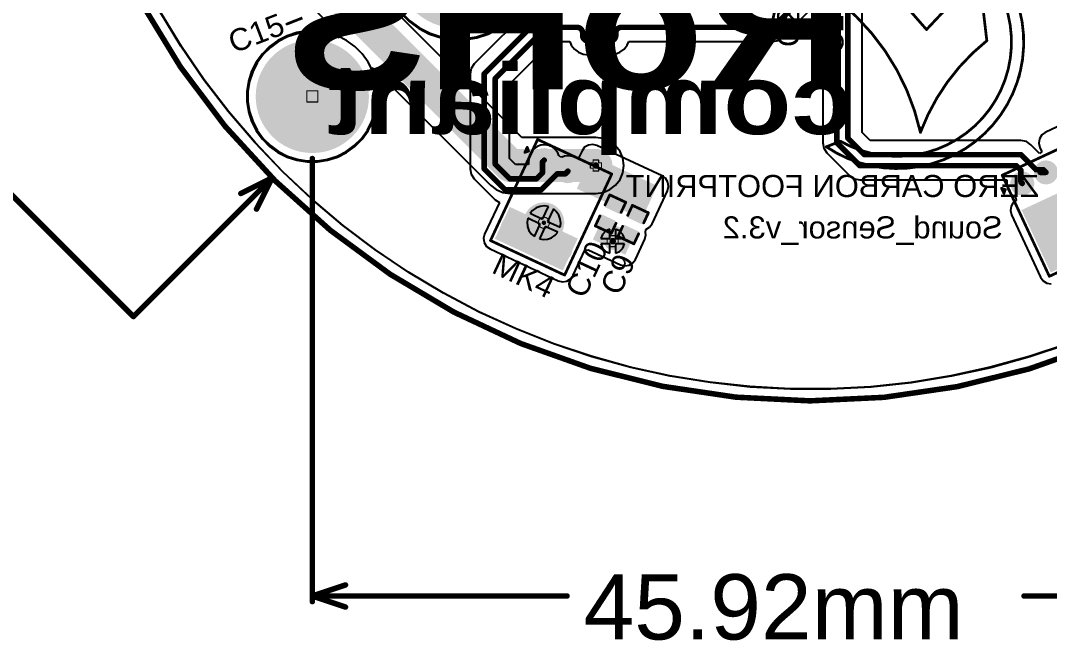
# Model space of a CAD drawing. Header units: inches. Extents: x -60 to 307, y -25 to 134.
# Drawn here: x -13.41 to 33.87, y -25 to 3.49 of the extents above; entities that cross this region are included whole.
import ezdxf

# ---------------------------------------------------------------- set-up
doc = ezdxf.new("R2010")
doc.units = ezdxf.units.IN
for name, color, linetype in [('BOARD OUTLINE', 216, 'Continuous'), ('Bottom Layer', 5, 'Continuous'), ('Bottom Overlay', 54, 'Continuous'), ('Bottom Solder', 6, 'Continuous'), ('DIMENSION', 6, 'Continuous'), ('Drill Drawing', 1, 'Continuous'), ('Multi-Layer', 9, 'Continuous'), ('Pad Holes', 156, 'Continuous'), ('Top Layer', 1, 'Continuous'), ('Top Overlay', 2, 'Continuous'), ('Top Paste', 8, 'Continuous'), ('Top Solder', 216, 'Continuous'), ('Via Holes', 16, 'Continuous')]:
    doc.layers.add(name, color=color, linetype=linetype)
doc.styles.add('Arial', font='', dxfattribs={"height": 0.2})
doc.styles.add('Arial Black_Bold', font='', dxfattribs={"height": 0.2})
doc.styles.get('Arial').set_extended_font_data('Arial')
doc.styles.get('Arial Black_Bold').set_extended_font_data('Arial Black', bold=True)

# ---------------------------------------------------------------- blocks, each defined once
blk = doc.blocks.new('SPM0687LR5H_1_24')
at = {"layer": 'Bottom Solder'}
h = blk.add_hatch(color=6, dxfattribs=at)
edge = h.paths.add_edge_path()
edge.add_arc((0, -0.913), 0.102, 0, 360)
at = {"layer": 'Pad Holes'}
h = blk.add_hatch(color=7, dxfattribs=at)
edge = h.paths.add_edge_path()
edge.add_arc((0, -0.913), 0.512, 0, 360)
at = {"layer": 'Top Layer'}
h = blk.add_hatch(color=1, dxfattribs=at)
edge = h.paths.add_edge_path()
edge.add_arc((-1.204, 1.703), 0.45, 0, 360)
h = blk.add_hatch(color=1, dxfattribs=at)
edge = h.paths.add_edge_path()
edge.add_arc((0, 1.703), 0.45, 0, 360)
h = blk.add_hatch(color=1, dxfattribs=at)
edge = h.paths.add_edge_path()
edge.add_arc((1.204, 1.703), 0.45, 0, 360)
h = blk.add_hatch(color=1, dxfattribs=at)
edge = h.paths.add_edge_path()
edge.add_arc((0, -0.913), 0.838, 0, 360)
h = blk.add_hatch(color=1, dxfattribs=at)
edge = h.paths.add_edge_path()
edge.add_arc((-1.204, -1.703), 0.45, 0, 360)
h = blk.add_hatch(color=1, dxfattribs=at)
edge = h.paths.add_edge_path()
edge.add_arc((1.204, -1.703), 0.45, 0, 360)
at = {"layer": 'Top Paste'}
h = blk.add_hatch(color=8, dxfattribs=at)
edge = h.paths.add_edge_path()
edge.add_arc((-1.204, 1.703), 0.45, 0, 360)
h = blk.add_hatch(color=8, dxfattribs=at)
edge = h.paths.add_edge_path()
edge.add_arc((0, 1.703), 0.45, 0, 360)
h = blk.add_hatch(color=8, dxfattribs=at)
edge = h.paths.add_edge_path()
edge.add_arc((1.204, 1.703), 0.45, 0, 360)
h = blk.add_hatch(color=8, dxfattribs=at)
edge = h.paths.add_edge_path()
edge.add_arc((-1.204, -1.703), 0.45, 0, 360)
h = blk.add_hatch(color=8, dxfattribs=at)
edge = h.paths.add_edge_path()
edge.add_arc((1.204, -1.703), 0.45, 0, 360)
at = {"layer": 'Top Solder'}
h = blk.add_hatch(color=216, dxfattribs=at)
edge = h.paths.add_edge_path()
edge.add_arc((-1.204, 1.703), 0.552, 0, 360)
h = blk.add_hatch(color=216, dxfattribs=at)
edge = h.paths.add_edge_path()
edge.add_arc((0, 1.703), 0.552, 0, 360)
h = blk.add_hatch(color=216, dxfattribs=at)
edge = h.paths.add_edge_path()
edge.add_arc((1.204, 1.703), 0.552, 0, 360)
h = blk.add_hatch(color=216, dxfattribs=at)
edge = h.paths.add_edge_path()
edge.add_arc((0, -0.913), 0.94, 0, 360)
h = blk.add_hatch(color=216, dxfattribs=at)
edge = h.paths.add_edge_path()
edge.add_arc((-1.204, -1.703), 0.552, 0, 360)
h = blk.add_hatch(color=216, dxfattribs=at)
edge = h.paths.add_edge_path()
edge.add_arc((1.204, -1.703), 0.552, 0, 360)
at = {"layer": 'Top Overlay', "const_width": 0.127}
for points in [[(-1.88, 2.436), (1.88, 2.436)], [(-1.88, 2.436), (-1.88, -2.69)], [(1.88, 2.436), (1.88, -2.69)], [(-2.159, 1.905), (-2.032, 1.778)], [(-2.159, 1.905), (-2.159, 1.651)], [(-2.159, 1.651), (-2.032, 1.778)], [(-1.88, -2.69), (1.88, -2.69)]]:
    blk.add_lwpolyline(points, dxfattribs=at)
at = {"layer": 'Top Overlay', "const_width": 0.0635}
for points in [[(-1.912, 2.436, 1), (-1.848, 2.436, 1)], [(-1.912, 2.436, 1), (-1.848, 2.436, 1)], [(1.848, 2.436, 1), (1.912, 2.436, 1)], [(1.848, 2.436, 1), (1.912, 2.436, 1)], [(-2.191, 1.905, 1), (-2.127, 1.905, 1)], [(-2.191, 1.905, 1), (-2.127, 1.905, 1)], [(-2.191, 1.651, 1), (-2.127, 1.651, 1)], [(-2.191, 1.651, 1), (-2.127, 1.651, 1)], [(-2.064, 1.778, 1), (-2, 1.778, 1)], [(-2.064, 1.778, 1), (-2, 1.778, 1)], [(-1.912, -2.69, 1), (-1.848, -2.69, 1)], [(-1.912, -2.69, 1), (-1.848, -2.69, 1)], [(1.848, -2.69, 1), (1.912, -2.69, 1)], [(1.848, -2.69, 1), (1.912, -2.69, 1)]]:
    blk.add_lwpolyline(points, format="xyb", close=True, dxfattribs=at)
blk = doc.blocks.new('SPM0687LR5H_1_25')
at = {"layer": 'Bottom Solder'}
h = blk.add_hatch(color=6, dxfattribs=at)
edge = h.paths.add_edge_path()
edge.add_arc((0, -0.913), 0.102, 0, 360)
at = {"layer": 'Pad Holes'}
h = blk.add_hatch(color=7, dxfattribs=at)
edge = h.paths.add_edge_path()
edge.add_arc((0, -0.913), 0.512, 0, 360)
at = {"layer": 'Top Layer'}
h = blk.add_hatch(color=1, dxfattribs=at)
edge = h.paths.add_edge_path()
edge.add_arc((-1.204, 1.703), 0.45, 0, 360)
h = blk.add_hatch(color=1, dxfattribs=at)
edge = h.paths.add_edge_path()
edge.add_arc((0, 1.703), 0.45, 0, 360)
h = blk.add_hatch(color=1, dxfattribs=at)
edge = h.paths.add_edge_path()
edge.add_arc((1.204, 1.703), 0.45, 0, 360)
h = blk.add_hatch(color=1, dxfattribs=at)
edge = h.paths.add_edge_path()
edge.add_arc((0, -0.913), 0.838, 0, 360)
h = blk.add_hatch(color=1, dxfattribs=at)
edge = h.paths.add_edge_path()
edge.add_arc((-1.204, -1.703), 0.45, 0, 360)
h = blk.add_hatch(color=1, dxfattribs=at)
edge = h.paths.add_edge_path()
edge.add_arc((1.204, -1.703), 0.45, 0, 360)
at = {"layer": 'Top Paste'}
h = blk.add_hatch(color=8, dxfattribs=at)
edge = h.paths.add_edge_path()
edge.add_arc((-1.204, 1.703), 0.45, 0, 360)
h = blk.add_hatch(color=8, dxfattribs=at)
edge = h.paths.add_edge_path()
edge.add_arc((0, 1.703), 0.45, 0, 360)
h = blk.add_hatch(color=8, dxfattribs=at)
edge = h.paths.add_edge_path()
edge.add_arc((1.204, 1.703), 0.45, 0, 360)
h = blk.add_hatch(color=8, dxfattribs=at)
edge = h.paths.add_edge_path()
edge.add_arc((-1.204, -1.703), 0.45, 0, 360)
h = blk.add_hatch(color=8, dxfattribs=at)
edge = h.paths.add_edge_path()
edge.add_arc((1.204, -1.703), 0.45, 0, 360)
at = {"layer": 'Top Solder'}
h = blk.add_hatch(color=216, dxfattribs=at)
edge = h.paths.add_edge_path()
edge.add_arc((-1.204, 1.703), 0.552, 0, 360)
h = blk.add_hatch(color=216, dxfattribs=at)
edge = h.paths.add_edge_path()
edge.add_arc((0, 1.703), 0.552, 0, 360)
h = blk.add_hatch(color=216, dxfattribs=at)
edge = h.paths.add_edge_path()
edge.add_arc((1.204, 1.703), 0.552, 0, 360)
h = blk.add_hatch(color=216, dxfattribs=at)
edge = h.paths.add_edge_path()
edge.add_arc((0, -0.913), 0.94, 0, 360)
h = blk.add_hatch(color=216, dxfattribs=at)
edge = h.paths.add_edge_path()
edge.add_arc((-1.204, -1.703), 0.552, 0, 360)
h = blk.add_hatch(color=216, dxfattribs=at)
edge = h.paths.add_edge_path()
edge.add_arc((1.204, -1.703), 0.552, 0, 360)
at = {"layer": 'Top Overlay', "const_width": 0.127}
for points in [[(-1.88, -2.69), (-1.88, 2.436)], [(-1.88, 2.436), (1.88, 2.436)], [(1.88, -2.69), (1.88, 2.436)], [(-2.159, 1.905), (-2.032, 1.778)], [(-2.159, 1.651), (-2.159, 1.905)], [(-2.159, 1.651), (-2.032, 1.778)], [(-1.88, -2.69), (1.88, -2.69)]]:
    blk.add_lwpolyline(points, dxfattribs=at)
at = {"layer": 'Top Overlay', "const_width": 0.0635}
for points in [[(-1.912, 2.436, 1), (-1.848, 2.436, 1)], [(-1.912, 2.436, 1), (-1.848, 2.436, 1)], [(1.848, 2.436, 1), (1.912, 2.436, 1)], [(1.848, 2.436, 1), (1.912, 2.436, 1)], [(-2.191, 1.905, 1), (-2.127, 1.905, 1)], [(-2.191, 1.905, 1), (-2.127, 1.905, 1)], [(-2.191, 1.651, 1), (-2.127, 1.651, 1)], [(-2.191, 1.651, 1), (-2.127, 1.651, 1)], [(-2.064, 1.778, 1), (-2, 1.778, 1)], [(-2.064, 1.778, 1), (-2, 1.778, 1)], [(-1.912, -2.69, 1), (-1.848, -2.69, 1)], [(-1.912, -2.69, 1), (-1.848, -2.69, 1)], [(1.848, -2.69, 1), (1.912, -2.69, 1)], [(1.848, -2.69, 1), (1.912, -2.69, 1)]]:
    blk.add_lwpolyline(points, format="xyb", close=True, dxfattribs=at)
blk = doc.blocks.new('C___0402_68')
at = {"layer": 'Top Layer'}
for points in [[(-0.699, -0.318), (-0.699, 0.318), (-0.241, 0.318), (-0.241, -0.318)], [(0.241, -0.318), (0.241, 0.318), (0.699, 0.318), (0.699, -0.318)]]:
    blk.add_hatch(color=1, dxfattribs=at).paths.add_polyline_path(points)
at = {"layer": 'Top Paste'}
for points in [[(-0.699, -0.318), (-0.699, 0.318), (-0.241, 0.318), (-0.241, -0.318)], [(0.241, -0.318), (0.241, 0.318), (0.699, 0.318), (0.699, -0.318)]]:
    blk.add_hatch(color=8, dxfattribs=at).paths.add_polyline_path(points)
at = {"layer": 'Top Solder'}
for points in [[(-0.758, -0.377), (-0.758, 0.377), (-0.181, 0.377), (-0.181, -0.377)], [(0.181, -0.377), (0.181, 0.377), (0.758, 0.377), (0.758, -0.377)]]:
    blk.add_hatch(color=216, dxfattribs=at).paths.add_polyline_path(points)
at = {"layer": 'Top Overlay', "const_width": 0.127}
for points in [[(-0.787, -0.406), (-0.787, 0.406)], [(-0.279, 0.406), (-0.787, 0.406)], [(0.787, 0.406), (0.279, 0.406)], [(0.787, -0.406), (0.787, 0.406)], [(-0.279, -0.406), (-0.787, -0.406)], [(0.787, -0.406), (0.279, -0.406)]]:
    blk.add_lwpolyline(points, dxfattribs=at)
at = {"layer": 'Top Overlay', "const_width": 0.0635}
for points in [[(-0.819, 0.406, 1), (-0.756, 0.406, 1)], [(-0.819, 0.406, 1), (-0.756, 0.406, 1)], [(-0.311, 0.406, 1), (-0.248, 0.406, 1)], [(0.248, 0.406, 1), (0.311, 0.406, 1)], [(0.756, 0.406, 1), (0.819, 0.406, 1)], [(0.756, 0.406, 1), (0.819, 0.406, 1)], [(-0.819, -0.406, 1), (-0.756, -0.406, 1)], [(-0.819, -0.406, 1), (-0.756, -0.406, 1)], [(-0.311, -0.406, 1), (-0.248, -0.406, 1)], [(0.248, -0.406, 1), (0.311, -0.406, 1)], [(0.756, -0.406, 1), (0.819, -0.406, 1)], [(0.756, -0.406, 1), (0.819, -0.406, 1)]]:
    blk.add_lwpolyline(points, format="xyb", close=True, dxfattribs=at)
blk = doc.blocks.new('C___0402_69')
at = {"layer": 'Top Layer'}
for points in [[(-0.699, -0.318), (-0.699, 0.318), (-0.241, 0.318), (-0.241, -0.318)], [(0.241, -0.318), (0.241, 0.318), (0.699, 0.318), (0.699, -0.318)]]:
    blk.add_hatch(color=1, dxfattribs=at).paths.add_polyline_path(points)
at = {"layer": 'Top Paste'}
for points in [[(-0.699, -0.318), (-0.699, 0.318), (-0.241, 0.318), (-0.241, -0.318)], [(0.241, -0.318), (0.241, 0.318), (0.699, 0.318), (0.699, -0.318)]]:
    blk.add_hatch(color=8, dxfattribs=at).paths.add_polyline_path(points)
at = {"layer": 'Top Solder'}
for points in [[(-0.758, -0.377), (-0.758, 0.377), (-0.181, 0.377), (-0.181, -0.377)], [(0.181, -0.377), (0.181, 0.377), (0.758, 0.377), (0.758, -0.377)]]:
    blk.add_hatch(color=216, dxfattribs=at).paths.add_polyline_path(points)
at = {"layer": 'Top Overlay', "const_width": 0.127}
for points in [[(-0.787, -0.406), (-0.787, 0.406)], [(-0.279, 0.406), (-0.787, 0.406)], [(0.787, 0.406), (0.279, 0.406)], [(0.787, -0.406), (0.787, 0.406)], [(-0.279, -0.406), (-0.787, -0.406)], [(0.787, -0.406), (0.279, -0.406)]]:
    blk.add_lwpolyline(points, dxfattribs=at)
at = {"layer": 'Top Overlay', "const_width": 0.0635}
for points in [[(-0.819, 0.406, 1), (-0.756, 0.406, 1)], [(-0.819, 0.406, 1), (-0.756, 0.406, 1)], [(-0.311, 0.406, 1), (-0.248, 0.406, 1)], [(0.248, 0.406, 1), (0.311, 0.406, 1)], [(0.756, 0.406, 1), (0.819, 0.406, 1)], [(0.756, 0.406, 1), (0.819, 0.406, 1)], [(-0.819, -0.406, 1), (-0.756, -0.406, 1)], [(-0.819, -0.406, 1), (-0.756, -0.406, 1)], [(-0.311, -0.406, 1), (-0.248, -0.406, 1)], [(0.248, -0.406, 1), (0.311, -0.406, 1)], [(0.756, -0.406, 1), (0.819, -0.406, 1)], [(0.756, -0.406, 1), (0.819, -0.406, 1)]]:
    blk.add_lwpolyline(points, format="xyb", close=True, dxfattribs=at)

msp = doc.modelspace()

# ---------------------------------------------------------------- hatches: boundary and pattern name
at = {"layer": 'Bottom Layer'}
h = msp.add_hatch(color=5, dxfattribs=at)
edge = h.paths.add_edge_path()
edge.add_arc((0, 0), 2.5, 0, 360)
h = msp.add_hatch(color=5, dxfattribs=at)
edge = h.paths.add_edge_path()
edge.add_arc((13.03, -3.175), 0.3, 0, 360)
h = msp.add_hatch(color=5, dxfattribs=at)
edge = h.paths.add_edge_path()
edge.add_arc((13.806, -6.653), 0.3, 0, 360)
at = {"layer": 'Bottom Solder'}
h = msp.add_hatch(color=6, dxfattribs=at)
edge = h.paths.add_edge_path()
edge.add_arc((0, 0), 2.602, 0, 360)
h = msp.add_hatch(color=6, dxfattribs=at)
edge = h.paths.add_edge_path()
edge.add_arc((13.03, -3.175), 0.402, 0, 360)
h = msp.add_hatch(color=6, dxfattribs=at)
edge = h.paths.add_edge_path()
edge.add_arc((13.806, -6.653), 0.402, 0, 360)
at = {"layer": 'Multi-Layer'}
h = msp.add_hatch(color=9, dxfattribs=at)
edge = h.paths.add_edge_path()
edge.add_arc((0, 0), 2.5, 0, 360)
at = {"layer": 'Pad Holes'}
h = msp.add_hatch(color=7, dxfattribs=at)
edge = h.paths.add_edge_path()
edge.add_arc((6.737, 6.116), 3, 0, 360)
h = msp.add_hatch(color=7, dxfattribs=at)
edge = h.paths.add_edge_path()
edge.add_arc((0, 0), 1.5, 0, 360)
at = {"layer": 'Top Layer'}
h = msp.add_hatch(color=1, dxfattribs=at)
edge = h.paths.add_edge_path()
edge.add_arc((0, 0), 2.5, 0, 360)
for points in [[(12.155, -4.24), (15.142, -5.633), (15.851, -4.113), (12.863, -2.72)], [(33.934, -8.093), (37.092, -6.621), (35.753, -3.75), (32.595, -5.222)], [(8.389, -6.543), (11.514, -8), (12.198, -6.533), (9.073, -5.076)], [(10.003, -6.594), (10.45, -6.802), (11.204, -5.186), (10.757, -4.978)], [(12.891, -6.577), (14.378, -7.271), (14.81, -6.345), (13.323, -5.651)]]:
    msp.add_hatch(color=1, dxfattribs=at).paths.add_polyline_path(points)
h = msp.add_hatch(color=1, dxfattribs=at)
edge = h.paths.add_edge_path()
edge.add_arc((13.03, -3.175), 0.3, 0, 360)
h = msp.add_hatch(color=1, dxfattribs=at)
edge = h.paths.add_edge_path()
edge.add_arc((13.806, -6.653), 0.3, 0, 360)
at = {"layer": 'Top Solder'}
h = msp.add_hatch(color=216, dxfattribs=at)
edge = h.paths.add_edge_path()
edge.add_arc((0, 0), 2.602, 0, 360)
h = msp.add_hatch(color=216, dxfattribs=at)
edge = h.paths.add_edge_path()
edge.add_arc((13.03, -3.175), 0.402, 0, 360)
h = msp.add_hatch(color=216, dxfattribs=at)
edge = h.paths.add_edge_path()
edge.add_arc((13.806, -6.653), 0.402, 0, 360)
at = {"layer": 'Via Holes'}
h = msp.add_hatch(color=7, dxfattribs=at)
edge = h.paths.add_edge_path()
edge.add_arc((13.03, -3.175), 0.15, 0, 360)
h = msp.add_hatch(color=7, dxfattribs=at)
edge = h.paths.add_edge_path()
edge.add_arc((13.806, -6.653), 0.15, 0, 360)

# ---------------------------------------------------------------- linework, layer by layer
at = {"layer": 'BOARD OUTLINE', "const_width": 0.254}
msp.add_lwpolyline([(33.89, 54.238, -6.230382), (11.984, 54.26)], format="xyb", dxfattribs=at)
at = {"layer": 'Bottom Layer'}
for p, q in [((9.624, -1.894), (1.535, 6.195)), ((-0.652, 4.758), (1.315, 2.791)), ((-6.044, 2.31), (-7.009, 3.896)), ((4.1, 3.864), (4.484, 3.479)), ((8.989, 3.479), (9.374, 3.864)), ((4.484, 3.479), (4.925, 3.159)), ((8.549, 3.159), (8.989, 3.479)), ((-0.692, 2.884), (-1.135, 2.741)), ((-0.233, 2.957), (-0.692, 2.884)), ((0.233, 2.957), (-0.233, 2.957)), ((0.692, 2.884), (0.233, 2.957)), ((1.135, 2.741), (0.692, 2.884)), ((4.925, 3.159), (5.41, 2.912)), ((5.41, 2.912), (5.927, 2.744)), ((7.546, 2.744), (8.064, 2.912)), ((8.064, 2.912), (8.549, 3.159)), ((-1.55, 2.529), (-1.926, 2.256)), ((-1.135, 2.741), (-1.55, 2.529)), ((1.24, 2.687), (1.135, 2.741)), ((1.315, 2.791), (1.24, 2.687)), ((5.927, 2.744), (6.465, 2.659)), ((6.465, 2.659), (7.009, 2.659)), ((7.009, 2.659), (7.546, 2.744)), ((-4.996, 0.778), (-6.044, 2.31)), ((-2.256, 1.926), (-2.529, 1.55)), ((-1.926, 2.256), (-2.256, 1.926)), ((-2.529, 1.55), (-2.741, 1.135)), ((-2.741, 1.135), (-2.884, 0.692)), ((2.687, 1.24), (2.791, 1.315)), ((2.741, 1.135), (2.687, 1.24)), ((2.884, 0.692), (2.741, 1.135)), ((2.791, 1.315), (8.187, -4.081)), ((-3.866, -0.695), (-4.996, 0.778)), ((-2.884, 0.692), (-2.957, 0.233)), ((2.957, 0.233), (2.884, 0.692)), ((-2.957, 0.233), (-2.957, -0.233)), ((2.957, -0.233), (2.957, 0.233)), ((-2.957, -0.233), (-2.884, -0.692)), ((2.884, -0.692), (2.957, -0.233)), ((-2.658, -2.105), (-3.866, -0.695)), ((-2.884, -0.692), (-2.741, -1.135)), ((2.741, -1.135), (2.884, -0.692)), ((-2.741, -1.135), (-2.529, -1.55)), ((2.529, -1.55), (2.741, -1.135)), ((-2.529, -1.55), (-2.256, -1.926)), ((2.256, -1.926), (2.529, -1.55)), ((-1.377, -3.448), (-2.658, -2.105)), ((-2.256, -1.926), (-1.926, -2.256)), ((-1.926, -2.256), (-1.55, -2.529)), ((1.55, -2.529), (1.926, -2.256)), ((1.926, -2.256), (2.256, -1.926)), ((13.03, -1.894), (9.624, -1.894)), ((13.362, -1.938), (13.03, -1.894)), ((13.671, -2.066), (13.362, -1.938)), ((13.936, -2.269), (13.671, -2.066)), ((14.14, -2.535), (13.936, -2.269)), ((-1.55, -2.529), (-1.135, -2.741)), ((-1.135, -2.741), (-0.692, -2.884)), ((0.692, -2.884), (1.135, -2.741)), ((1.135, -2.741), (1.55, -2.529)), ((14.268, -2.843), (14.14, -2.535)), ((-0.692, -2.884), (-0.233, -2.957)), ((-0.233, -2.957), (0.233, -2.957)), ((0.233, -2.957), (0.692, -2.884)), ((14.311, -3.175), (14.268, -2.843)), ((14.268, -3.507), (14.311, -3.175)), ((-0.025, -4.72), (-1.377, -3.448)), ((14.14, -3.815), (14.268, -3.507)), ((8.187, -4.081), (8.453, -4.284)), ((13.671, -4.284), (13.936, -4.081)), ((13.936, -4.081), (14.14, -3.815)), ((1.394, -5.917), (-0.025, -4.72)), ((8.453, -4.284), (8.762, -4.412)), ((8.762, -4.412), (9.093, -4.456)), ((9.093, -4.456), (13.03, -4.456)), ((13.03, -4.456), (13.362, -4.412)), ((13.362, -4.412), (13.671, -4.284)), ((10.284, -5.121), (10.119, -5.237)), ((10.474, -5.052), (10.284, -5.121)), ((10.675, -5.035), (10.474, -5.052)), ((10.58, -5.638), (10.847, -5.065)), ((10.847, -5.065), (10.675, -5.035)), ((11.077, -5.172), (10.81, -5.746)), ((11.211, -5.285), (11.077, -5.172)), ((9.899, -5.601), (9.869, -5.773)), ((10.472, -5.868), (9.899, -5.601)), ((10.119, -5.237), (10.006, -5.371)), ((10.006, -5.371), (10.58, -5.638)), ((11.327, -5.45), (11.211, -5.285)), ((11.396, -5.64), (11.327, -5.45)), ((11.413, -5.841), (11.396, -5.64)), ((2.875, -7.036), (1.394, -5.917)), ((9.869, -5.773), (9.886, -5.974)), ((9.886, -5.974), (9.955, -6.164)), ((10.205, -6.442), (10.472, -5.868)), ((10.702, -5.976), (10.435, -6.549)), ((11.276, -6.243), (10.702, -5.976)), ((10.81, -5.746), (11.383, -6.013)), ((11.383, -6.013), (11.413, -5.841)), ((13.679, -6.106), (13.492, -6.184)), ((13.679, -6.526), (13.679, -6.106)), ((14.119, -6.184), (13.933, -6.106)), ((13.933, -6.106), (13.933, -6.526)), ((9.955, -6.164), (10.071, -6.329)), ((10.071, -6.329), (10.205, -6.442)), ((10.435, -6.549), (10.607, -6.579)), ((10.607, -6.579), (10.808, -6.562)), ((10.808, -6.562), (10.998, -6.493)), ((10.998, -6.493), (11.163, -6.377)), ((11.163, -6.377), (11.276, -6.243)), ((13.336, -6.34), (13.259, -6.526)), ((13.259, -6.526), (13.679, -6.526)), ((13.492, -6.184), (13.336, -6.34)), ((13.933, -6.526), (14.353, -6.526)), ((14.275, -6.34), (14.119, -6.184)), ((14.353, -6.526), (14.275, -6.34)), ((4.414, -8.074), (2.875, -7.036)), ((13.679, -6.78), (13.259, -6.78)), ((13.259, -6.78), (13.336, -6.967)), ((13.336, -6.967), (13.492, -7.123)), ((13.679, -7.2), (13.679, -6.78)), ((14.353, -6.78), (13.933, -6.78)), ((13.933, -6.78), (13.933, -7.2)), ((14.119, -7.123), (14.275, -6.967)), ((14.275, -6.967), (14.353, -6.78)), ((13.492, -7.123), (13.679, -7.2)), ((13.933, -7.2), (14.119, -7.123)), ((6.007, -9.027), (4.414, -8.074)), ((7.649, -9.893), (6.007, -9.027)), ((9.335, -10.67), (7.649, -9.893)), ((11.06, -11.355), (9.335, -10.67)), ((12.82, -11.945), (11.06, -11.355)), ((34.705, -11.37), (32.944, -11.958)), ((14.609, -12.441), (12.82, -11.945)), ((32.944, -11.958), (31.154, -12.451)), ((16.422, -12.839), (14.609, -12.441)), ((31.154, -12.451), (29.341, -12.847)), ((18.254, -13.138), (16.422, -12.839)), ((20.099, -13.339), (18.254, -13.138)), ((27.509, -13.144), (25.663, -13.343)), ((29.341, -12.847), (27.509, -13.144)), ((21.953, -13.44), (20.099, -13.339)), ((23.809, -13.442), (21.953, -13.44)), ((25.663, -13.343), (23.809, -13.442))]:
    msp.add_line(p, q, dxfattribs=at)
at = {"layer": 'Bottom Layer', "const_width": 1.524}
for points in [[(0.254, 5.664), (9.093, -3.175)], [(9.093, -3.175), (13.03, -3.175)]]:
    msp.add_lwpolyline(points, dxfattribs=at)
at = {"layer": 'Bottom Layer', "const_width": 0.762}
for points in [[(8.712, -3.175, 1), (9.474, -3.175, 1)], [(8.712, -3.175, 1), (9.474, -3.175, 1)], [(12.649, -3.175, 1), (13.411, -3.175, 1)]]:
    msp.add_lwpolyline(points, format="xyb", close=True, dxfattribs=at)
at = {"layer": 'Bottom Overlay'}
for p, q in [((28.312, 3.165), (30.531, 5.527)), ((30.652, 5.488), (30.993, 2.589)), ((21.11, 3.301), (21.264, 4.047)), ((21.809, 3.869), (21.675, 3.205)), ((27.329, 4.145), (27.934, 3.436)), ((32.056, 3.373), (31.9, 4.032)), ((32.514, 3.967), (32.658, 3.219)), ((25.67, 2.945), (25.031, 3.637)), ((27.934, 3.436), (28.144, 3.172)), ((32.126, 2.7), (32.056, 3.373)), ((21.082, 2.921), (21.11, 3.301)), ((21.64, 2.868), (21.082, 2.921)), ((21.082, 2.921), (21.082, 2.921)), ((21.675, 3.205), (21.64, 2.868)), ((26.245, 2.2), (25.67, 2.945)), ((28.144, 3.172), (28.149, 3.166)), ((28.149, 3.166), (28.224, 3.072)), ((28.224, 3.072), (28.248, 3.097)), ((28.248, 3.097), (28.312, 3.165)), ((32.658, 3.219), (32.702, 2.459)), ((30.998, 2.564), (30.745, 2.354)), ((30.993, 2.589), (30.998, 2.564)), ((32.108, 2.023), (32.126, 2.7)), ((32.702, 2.459), (32.647, 1.699)), ((26.753, 1.407), (26.245, 2.2)), ((30.259, 1.909), (29.805, 1.432)), ((30.745, 2.354), (30.259, 1.909)), ((32.003, 1.354), (32.108, 2.023)), ((29.805, 1.432), (29.384, 0.926)), ((32.647, 1.699), (32.494, 0.953)), ((27.189, 0.572), (26.753, 1.407)), ((31.813, 0.704), (32.003, 1.354)), ((32.494, 0.953), (32.244, 0.234)), ((27.55, -0.297), (27.189, 0.572)), ((29.384, 0.926), (28.997, 0.392)), ((31.541, 0.084), (31.813, 0.704)), ((28.997, 0.392), (28.648, -0.166)), ((31.192, -0.496), (31.541, 0.084)), ((32.244, 0.234), (31.903, -0.447)), ((27.833, -1.195), (27.55, -0.297)), ((28.648, -0.166), (28.337, -0.746)), ((31.903, -0.447), (31.476, -1.078)), ((28.337, -0.746), (28.065, -1.346)), ((30.771, -1.027), (31.192, -0.496)), ((27.892, -1.439), (27.833, -1.195)), ((28.065, -1.346), (28.025, -1.448)), ((30.285, -1.498), (30.771, -1.027)), ((31.476, -1.078), (30.97, -1.647)), ((28.025, -1.448), (27.892, -1.439)), ((29.742, -1.903), (30.285, -1.498)), ((30.97, -1.647), (30.394, -2.146)), ((23.733, -2.391), (23.747, -2.265)), ((23.747, -2.265), (24.269, -2.059)), ((24.269, -2.059), (24.568, -2.218)), ((24.568, -2.218), (25.195, -2.476)), ((28.524, -2.489), (29.152, -2.235)), ((29.152, -2.235), (29.742, -1.903)), ((30.394, -2.146), (29.758, -2.565)), ((23.935, -2.528), (23.733, -2.391)), ((24.616, -2.869), (23.935, -2.528)), ((25.195, -2.476), (25.849, -2.651)), ((25.849, -2.651), (26.52, -2.741)), ((26.52, -2.741), (27.197, -2.744)), ((27.197, -2.744), (27.869, -2.659)), ((27.869, -2.659), (28.524, -2.489)), ((29.758, -2.565), (29.073, -2.897)), ((25.336, -3.118), (24.616, -2.869)), ((26.082, -3.272), (25.336, -3.118)), ((26.842, -3.326), (26.082, -3.272)), ((27.602, -3.281), (26.842, -3.326)), ((28.35, -3.137), (27.602, -3.281)), ((29.073, -2.897), (28.35, -3.137))]:
    msp.add_line(p, q, dxfattribs=at)
at = {"layer": 'Bottom Overlay', "const_width": 0.127}
for points in [[(21.082, 2.921, -3.727291), (23.62, -2.315)], [(22.827, 8.177, -0.07106), (28.224, 3.072)], [(21.64, 2.868, -3.472919), (24.269, -2.059)], [(20.629, 6.272, -0.270243), (27.945, -1.653)], [(27.945, -1.653, -0.135454), (30.998, 2.564)]]:
    msp.add_lwpolyline(points, format="xyb", dxfattribs=at)
for points in [[(28.248, 3.097), (30.634, 5.637)], [(30.634, 5.637), (30.993, 2.589)], [(21.082, 2.921), (21.64, 2.868)], [(23.62, -2.315), (24.269, -2.059)]]:
    msp.add_lwpolyline(points, dxfattribs=at)
at = {"layer": 'Bottom Overlay', "const_width": 0.0635}
for points in [[(21.05, 2.921, 1), (21.114, 2.921, 1)], [(21.05, 2.921, 1), (21.114, 2.921, 1)], [(21.609, 2.868, 1), (21.672, 2.868, 1)], [(21.609, 2.868, 1), (21.672, 2.868, 1)], [(28.192, 3.072, 1), (28.256, 3.072, 1)], [(28.216, 3.097, 1), (28.28, 3.097, 1)], [(30.961, 2.589, 1), (31.024, 2.589, 1)], [(30.967, 2.564, 1), (31.03, 2.564, 1)], [(27.913, -1.653, 1), (27.976, -1.653, 1)], [(27.913, -1.653, 1), (27.976, -1.653, 1)], [(23.588, -2.315, 1), (23.652, -2.315, 1)], [(23.588, -2.315, 1), (23.652, -2.315, 1)], [(24.237, -2.059, 1), (24.301, -2.059, 1)], [(24.237, -2.059, 1), (24.301, -2.059, 1)]]:
    msp.add_lwpolyline(points, format="xyb", close=True, dxfattribs=at)
at = {"layer": 'DIMENSION', "const_width": 0.254}
for points in [[(-23.073, 4.735), (-8.221, -10.117)], [(0, -23.216), (0, -2.856)], [(-8.221, -10.117), (-1.846, -3.741)], [(-3.283, -4.46), (-1.846, -3.741)], [(-2.564, -5.178), (-1.846, -3.741)], [(0, -22.962), (1.524, -22.454)], [(0, -22.962), (1.524, -23.47)], [(0, -22.962), (11.707, -22.962)], [(32.708, -22.962), (45.923, -22.962)]]:
    msp.add_lwpolyline(points, dxfattribs=at)
at = {"layer": 'DIMENSION', "const_width": 0.127}
for points in [[(-0.064, -2.856, 1), (0.064, -2.856, 1)], [(-1.909, -3.741, 1), (-1.782, -3.741, 1)], [(-1.909, -3.741, 1), (-1.782, -3.741, 1)], [(-1.909, -3.741, 1), (-1.782, -3.741, 1)], [(-3.346, -4.46, 1), (-3.219, -4.46, 1)], [(-2.628, -5.178, 1), (-2.501, -5.178, 1)], [(-8.284, -10.117, 1), (-8.157, -10.117, 1)], [(-8.284, -10.117, 1), (-8.157, -10.117, 1)], [(1.46, -22.454, 1), (1.587, -22.454, 1)], [(-0.064, -22.962, 1), (0.064, -22.962, 1)], [(-0.064, -22.962, 1), (0.064, -22.962, 1)], [(-0.064, -22.962, 1), (0.064, -22.962, 1)], [(-0.064, -23.216, 1), (0.064, -23.216, 1)], [(11.643, -22.962, 1), (11.77, -22.962, 1)], [(32.645, -22.962, 1), (32.772, -22.962, 1)], [(1.46, -23.47, 1), (1.587, -23.47, 1)]]:
    msp.add_lwpolyline(points, format="xyb", close=True, dxfattribs=at)
at = {"layer": 'Drill Drawing', "const_width": 0.0508}
for points in [[(-0.254, 0.254), (0.254, 0.254)], [(-0.254, -0.254), (-0.254, 0.254)], [(0.254, -0.254), (0.254, 0.254)], [(-0.254, -0.254), (0.254, -0.254)], [(12.776, -3.302), (12.776, -3.048)], [(12.776, -3.048), (12.903, -3.048)], [(12.776, -3.302), (12.903, -3.302)], [(12.903, -3.048), (12.903, -2.921)], [(12.903, -2.921), (13.157, -2.921)], [(12.903, -3.429), (12.903, -3.302)], [(13.157, -3.048), (13.157, -2.921)], [(13.157, -3.048), (13.284, -3.048)], [(13.157, -3.302), (13.284, -3.302)], [(13.157, -3.429), (13.157, -3.302)], [(13.284, -3.302), (13.284, -3.048)], [(12.903, -3.429), (13.157, -3.429)], [(13.552, -6.78), (13.552, -6.526)], [(13.552, -6.526), (13.679, -6.526)], [(13.679, -6.526), (13.679, -6.399)], [(13.679, -6.399), (13.933, -6.399)], [(13.933, -6.526), (13.933, -6.399)], [(13.933, -6.526), (14.06, -6.526)], [(14.06, -6.78), (14.06, -6.526)], [(13.552, -6.78), (13.679, -6.78)], [(13.679, -6.907), (13.679, -6.78)], [(13.679, -6.907), (13.933, -6.907)], [(13.933, -6.78), (14.06, -6.78)], [(13.933, -6.907), (13.933, -6.78)]]:
    msp.add_lwpolyline(points, dxfattribs=at)
at = {"layer": 'Drill Drawing'}
for points, const_width in [([(-0.267, 0.254, 1), (-0.241, 0.254, 1)], 0.0254), ([(-0.267, 0.254, 1), (-0.241, 0.254, 1)], 0.0254), ([(0.241, 0.254, 1), (0.267, 0.254, 1)], 0.0254), ([(0.241, 0.254, 1), (0.267, 0.254, 1)], 0.0254), ([(-0.267, -0.254, 1), (-0.241, -0.254, 1)], 0.0254), ([(-0.267, -0.254, 1), (-0.241, -0.254, 1)], 0.0254), ([(0.241, -0.254, 1), (0.267, -0.254, 1)], 0.0254), ([(0.241, -0.254, 1), (0.267, -0.254, 1)], 0.0254), ([(12.764, -3.048, 1), (12.789, -3.048, 1)], 0.0254), ([(12.764, -3.048, 1), (12.789, -3.048, 1)], 0.0254), ([(12.764, -3.302, 1), (12.789, -3.302, 1)], 0.0254), ([(12.764, -3.302, 1), (12.789, -3.302, 1)], 0.0254), ([(12.89, -2.921, 1), (12.916, -2.921, 1)], 0.0254), ([(12.89, -2.921, 1), (12.916, -2.921, 1)], 0.0254), ([(12.89, -3.048, 1), (12.916, -3.048, 1)], 0.0254), ([(12.89, -3.048, 1), (12.916, -3.048, 1)], 0.0254), ([(12.89, -3.302, 1), (12.916, -3.302, 1)], 0.0254), ([(12.89, -3.302, 1), (12.916, -3.302, 1)], 0.0254), ([(13.145, -2.921, 1), (13.17, -2.921, 1)], 0.0254), ([(13.145, -2.921, 1), (13.17, -2.921, 1)], 0.0254), ([(13.145, -3.048, 1), (13.17, -3.048, 1)], 0.0254), ([(13.145, -3.048, 1), (13.17, -3.048, 1)], 0.0254), ([(13.145, -3.302, 1), (13.17, -3.302, 1)], 0.0254), ([(13.145, -3.302, 1), (13.17, -3.302, 1)], 0.0254), ([(13.271, -3.048, 1), (13.297, -3.048, 1)], 0.0254), ([(13.271, -3.048, 1), (13.297, -3.048, 1)], 0.0254), ([(13.271, -3.302, 1), (13.297, -3.302, 1)], 0.0254), ([(13.271, -3.302, 1), (13.297, -3.302, 1)], 0.0254), ([(12.89, -3.429, 1), (12.916, -3.429, 1)], 0.0254), ([(12.89, -3.429, 1), (12.916, -3.429, 1)], 0.0254), ([(13.145, -3.429, 1), (13.17, -3.429, 1)], 0.0254), ([(13.145, -3.429, 1), (13.17, -3.429, 1)], 0.0254), ([(10.895, -5.807, 1), (10.387, -5.807, 1)], 0.0508), ([(10.374, -5.807, 1), (10.4, -5.807, 1)], 0.0254), ([(10.882, -5.807, 1), (10.908, -5.807, 1)], 0.0254), ([(13.539, -6.526, 1), (13.564, -6.526, 1)], 0.0254), ([(13.539, -6.526, 1), (13.564, -6.526, 1)], 0.0254), ([(13.666, -6.399, 1), (13.691, -6.399, 1)], 0.0254), ([(13.666, -6.399, 1), (13.691, -6.399, 1)], 0.0254), ([(13.666, -6.526, 1), (13.691, -6.526, 1)], 0.0254), ([(13.666, -6.526, 1), (13.691, -6.526, 1)], 0.0254), ([(13.92, -6.399, 1), (13.945, -6.399, 1)], 0.0254), ([(13.92, -6.399, 1), (13.945, -6.399, 1)], 0.0254), ([(13.92, -6.526, 1), (13.945, -6.526, 1)], 0.0254), ([(13.92, -6.526, 1), (13.945, -6.526, 1)], 0.0254), ([(14.047, -6.526, 1), (14.072, -6.526, 1)], 0.0254), ([(14.047, -6.526, 1), (14.072, -6.526, 1)], 0.0254), ([(13.539, -6.78, 1), (13.564, -6.78, 1)], 0.0254), ([(13.539, -6.78, 1), (13.564, -6.78, 1)], 0.0254), ([(13.666, -6.78, 1), (13.691, -6.78, 1)], 0.0254), ([(13.666, -6.78, 1), (13.691, -6.78, 1)], 0.0254), ([(13.666, -6.907, 1), (13.691, -6.907, 1)], 0.0254), ([(13.666, -6.907, 1), (13.691, -6.907, 1)], 0.0254), ([(13.92, -6.78, 1), (13.945, -6.78, 1)], 0.0254), ([(13.92, -6.78, 1), (13.945, -6.78, 1)], 0.0254), ([(13.92, -6.907, 1), (13.945, -6.907, 1)], 0.0254), ([(13.92, -6.907, 1), (13.945, -6.907, 1)], 0.0254), ([(14.047, -6.78, 1), (14.072, -6.78, 1)], 0.0254), ([(14.047, -6.78, 1), (14.072, -6.78, 1)], 0.0254)]:
    msp.add_lwpolyline(points, format="xyb", close=True, dxfattribs=dict(at, const_width=const_width))
at = {"layer": 'Top Layer'}
for p, q in [((23.457, 7.983), (23.457, -2.13)), ((25.26, -1.651), (25.26, 7.983)), ((-6.019, 2.293), (-6.984, 3.879)), ((4.061, 3.831), (4.451, 3.44)), ((10.083, 4.141), (7.442, 1.499)), ((9.022, 3.44), (9.412, 3.831)), ((21.623, 2.717), (23.038, 4.132)), ((4.451, 3.44), (4.898, 3.116)), ((8.575, 3.116), (9.022, 3.44)), ((-0.704, 2.934), (-1.155, 2.788)), ((-0.237, 3.008), (-0.704, 2.934)), ((0.237, 3.008), (-0.237, 3.008)), ((0.704, 2.934), (0.237, 3.008)), ((1.155, 2.788), (0.704, 2.934)), ((4.898, 3.116), (5.39, 2.865)), ((5.39, 2.865), (5.915, 2.695)), ((7.558, 2.695), (8.083, 2.865)), ((8.083, 2.865), (8.575, 3.116)), ((-1.577, 2.573), (-1.96, 2.294)), ((-1.155, 2.788), (-1.577, 2.573)), ((1.577, 2.573), (1.155, 2.788)), ((1.96, 2.294), (1.577, 2.573)), ((5.915, 2.695), (6.461, 2.608)), ((6.461, 2.608), (7.013, 2.608)), ((7.013, 2.608), (7.558, 2.695)), ((9.055, 0.563), (11.02, 2.528)), ((11.02, 2.528), (11.827, 2.528)), ((11.827, 2.528), (11.898, 2.357)), ((14.467, 2.357), (14.538, 2.528)), ((14.538, 2.528), (21.165, 2.528)), ((21.165, 2.528), (21.413, 2.577)), ((21.413, 2.577), (21.623, 2.717)), ((-4.97, 0.762), (-6.019, 2.293)), ((-2.294, 1.96), (-2.573, 1.577)), ((-1.96, 2.294), (-2.294, 1.96)), ((2.294, 1.96), (1.96, 2.294)), ((2.573, 1.577), (2.294, 1.96)), ((11.898, 2.357), (12.041, 2.171)), ((12.041, 2.171), (12.226, 2.028)), ((12.226, 2.028), (12.443, 1.939)), ((12.443, 1.939), (12.675, 1.908)), ((12.675, 1.908), (12.907, 1.939)), ((12.907, 1.939), (13.123, 2.028)), ((13.123, 2.028), (13.183, 2.074)), ((13.183, 2.074), (13.242, 2.028)), ((13.242, 2.028), (13.459, 1.939)), ((13.459, 1.939), (13.691, 1.908)), ((13.691, 1.908), (13.923, 1.939)), ((13.923, 1.939), (14.139, 2.028)), ((14.139, 2.028), (14.325, 2.171)), ((14.325, 2.171), (14.467, 2.357)), ((-2.573, 1.577), (-2.788, 1.155)), ((2.788, 1.155), (2.573, 1.577)), ((7.442, 1.499), (7.301, 1.289)), ((-2.788, 1.155), (-2.934, 0.704)), ((2.934, 0.704), (2.788, 1.155)), ((7.301, 1.289), (7.252, 1.041)), ((7.252, 1.041), (7.252, -3.327)), ((-3.84, -0.711), (-4.97, 0.762)), ((-2.934, 0.704), (-3.008, 0.237)), ((3.008, 0.237), (2.934, 0.704)), ((9.055, -2.849), (9.055, 0.563)), ((-3.008, 0.237), (-3.008, -0.237)), ((3.008, -0.237), (3.008, 0.237)), ((-3.008, -0.237), (-2.934, -0.704)), ((2.934, -0.704), (3.008, -0.237)), ((36.695, -0.248), (33.683, -1.652)), ((-2.633, -2.121), (-3.84, -0.711)), ((-2.934, -0.704), (-2.788, -1.155)), ((2.788, -1.155), (2.934, -0.704)), ((-2.788, -1.155), (-2.573, -1.577)), ((2.573, -1.577), (2.788, -1.155)), ((-2.573, -1.577), (-2.294, -1.96)), ((2.294, -1.96), (2.573, -1.577)), ((25.638, -2.03), (25.26, -1.651)), ((33.52, -1.772), (33.415, -1.945)), ((33.683, -1.652), (33.52, -1.772)), ((-1.351, -3.464), (-2.633, -2.121)), ((-2.294, -1.96), (-1.96, -2.294)), ((-1.96, -2.294), (-1.577, -2.573)), ((1.577, -2.573), (1.96, -2.294)), ((1.96, -2.294), (2.294, -1.96)), ((10.327, -2.297), (10.176, -2.404)), ((10.502, -2.234), (10.327, -2.297)), ((10.686, -2.218), (10.502, -2.234)), ((10.869, -2.25), (10.686, -2.218)), ((11.037, -2.328), (10.869, -2.25)), ((11.179, -2.448), (11.037, -2.328)), ((12.514, -2.338), (12.394, -2.501)), ((12.686, -2.234), (12.514, -2.338)), ((12.886, -2.203), (12.686, -2.234)), ((13.082, -2.251), (12.886, -2.203)), ((16.07, -3.644), (13.082, -2.251)), ((23.457, -2.13), (23.506, -2.378)), ((32.564, -2.03), (25.638, -2.03)), ((32.812, -2.079), (32.564, -2.03)), ((33.022, -2.219), (32.812, -2.079)), ((33.423, -2.621), (33.022, -2.219)), ((33.415, -1.945), (33.385, -2.144)), ((33.385, -2.144), (33.433, -2.341)), ((33.433, -2.341), (33.529, -2.547)), ((-1.577, -2.573), (-1.155, -2.788)), ((-1.155, -2.788), (-0.704, -2.934)), ((0.704, -2.934), (1.155, -2.788)), ((1.155, -2.788), (1.577, -2.573)), ((9.978, -2.714), (9.946, -2.896)), ((10.056, -2.546), (9.978, -2.714)), ((10.176, -2.404), (10.056, -2.546)), ((11.285, -2.599), (11.179, -2.448)), ((11.327, -2.715), (11.285, -2.599)), ((11.39, -2.777), (11.327, -2.715)), ((11.477, -2.785), (11.39, -2.777)), ((11.593, -2.743), (11.477, -2.785)), ((11.777, -2.727), (11.593, -2.743)), ((11.96, -2.759), (11.777, -2.727)), ((12.103, -2.826), (11.96, -2.759)), ((12.205, -2.82), (12.103, -2.826)), ((12.25, -2.81), (12.205, -2.82)), ((12.394, -2.501), (12.25, -2.81)), ((23.506, -2.378), (23.647, -2.588)), ((23.647, -2.588), (23.647, -2.588)), ((23.647, -2.588), (24.702, -3.643)), ((33.529, -2.547), (33.423, -2.621)), ((-0.704, -2.934), (-0.237, -3.008)), ((-0.237, -3.008), (0.237, -3.008)), ((0.237, -3.008), (0.704, -2.934)), ((9.342, -3.136), (9.055, -2.849)), ((9.928, -3.136), (9.342, -3.136)), ((9.947, -2.91), (9.928, -3.007)), ((9.928, -3.007), (9.928, -3.136)), ((9.946, -2.896), (9.947, -2.91)), ((0.001, -4.736), (-1.351, -3.464)), ((7.252, -3.327), (7.301, -3.575)), ((7.301, -3.575), (7.442, -3.785)), ((16.233, -3.763), (16.07, -3.644)), ((16.338, -3.936), (16.233, -3.763)), ((24.702, -3.643), (24.912, -3.783)), ((7.442, -3.785), (8.406, -4.749)), ((16.32, -4.332), (16.368, -4.136)), ((16.368, -4.136), (16.338, -3.936)), ((24.912, -3.783), (25.16, -3.832)), ((25.16, -3.832), (31.916, -3.832)), ((31.921, -3.966), (31.915, -4.032)), ((31.915, -4.032), (31.948, -4.215)), ((31.916, -3.832), (31.916, -3.94)), ((31.916, -3.94), (31.921, -3.966)), ((31.948, -4.215), (32.026, -4.383)), ((15.611, -5.852), (16.32, -4.332)), ((32.026, -4.383), (32.145, -4.525)), ((32.145, -4.525), (32.297, -4.631)), ((32.297, -4.631), (32.321, -4.64)), ((32.321, -4.64), (32.332, -4.662)), ((32.332, -4.662), (32.338, -4.781)), ((1.419, -5.933), (0.001, -4.736)), ((8.595, -4.876), (7.919, -6.324)), ((8.406, -4.749), (8.595, -4.876)), ((32.108, -5.045), (32.078, -5.245)), ((32.213, -4.872), (32.108, -5.045)), ((32.338, -4.781), (32.213, -4.872)), ((32.078, -5.245), (32.126, -5.441)), ((32.126, -5.441), (33.464, -8.312)), ((2.9, -7.052), (1.419, -5.933)), ((15.31, -6.25), (15.319, -6.12)), ((15.319, -6.12), (15.492, -6.015)), ((15.492, -6.015), (15.611, -5.852)), ((7.919, -6.324), (7.871, -6.52)), ((7.871, -6.52), (7.902, -6.72)), ((14.848, -7.49), (15.28, -6.564)), ((15.28, -6.564), (15.328, -6.367)), ((15.328, -6.367), (15.31, -6.25)), ((4.439, -8.09), (2.9, -7.052)), ((7.902, -6.72), (8.007, -6.893)), ((8.007, -6.893), (8.17, -7.012)), ((8.17, -7.012), (11.295, -8.469)), ((11.983, -8.219), (12.522, -7.064)), ((12.522, -7.064), (12.671, -7.045)), ((12.671, -7.045), (12.672, -7.047)), ((12.672, -7.047), (14.16, -7.74)), ((14.728, -7.653), (14.848, -7.49)), ((14.16, -7.74), (14.16, -7.74)), ((14.16, -7.74), (14.356, -7.788)), ((14.356, -7.788), (14.556, -7.757)), ((14.556, -7.757), (14.728, -7.653)), ((6.032, -9.044), (4.439, -8.09)), ((11.295, -8.469), (11.491, -8.517)), ((11.491, -8.517), (11.691, -8.487)), ((11.691, -8.487), (11.864, -8.382)), ((11.864, -8.382), (11.983, -8.219)), ((33.464, -8.312), (33.584, -8.475)), ((33.584, -8.475), (33.757, -8.58)), ((33.757, -8.58), (33.956, -8.611)), ((7.674, -9.91), (6.032, -9.044)), ((9.36, -10.686), (7.674, -9.91)), ((11.085, -11.371), (9.36, -10.686)), ((12.845, -11.962), (11.085, -11.371)), ((34.73, -11.386), (32.97, -11.975)), ((14.634, -12.457), (12.845, -11.962)), ((32.97, -11.975), (31.18, -12.467)), ((16.447, -12.855), (14.634, -12.457)), ((31.18, -12.467), (29.366, -12.863)), ((18.279, -13.155), (16.447, -12.855)), ((20.125, -13.356), (18.279, -13.155)), ((27.534, -13.161), (25.688, -13.359)), ((29.366, -12.863), (27.534, -13.161)), ((21.978, -13.457), (20.125, -13.356)), ((23.835, -13.458), (21.978, -13.457)), ((25.688, -13.359), (23.835, -13.458))]:
    msp.add_line(p, q, dxfattribs=at)
at = {"layer": 'Top Layer', "const_width": 0.254}
for points in [[(24.105, -2.13), (24.105, 8.319)], [(24.613, -1.92), (24.613, 8.319)], [(21.165, 3.175), (22.581, 4.59)], [(7.899, 1.041), (10.541, 3.683)], [(8.407, 0.831), (10.751, 3.175)], [(10.751, 3.175), (11.532, 3.175)], [(11.532, 3.175), (12.167, 3.175)], [(12.421, 2.805), (12.421, 2.921)], [(12.929, 2.805), (12.929, 2.921)], [(13.437, 2.805), (13.437, 2.921)], [(13.945, 2.805), (13.945, 2.921)], [(14.199, 3.175), (15.022, 3.175)], [(15.022, 3.175), (21.165, 3.175)], [(7.899, -3.327), (7.899, 1.041)], [(8.407, -3.117), (8.407, 0.831)], [(24.613, -1.92), (25.37, -2.677)], [(24.105, -2.13), (25.16, -3.185)], [(24.105, -2.13), (24.105, -2.13)], [(10.575, -3.007), (10.655, -2.927)], [(25.37, -2.677), (32.564, -2.677)], [(32.564, -2.677), (33.255, -3.369)], [(7.899, -3.327), (8.864, -4.292)], [(8.407, -3.117), (9.074, -3.784)], [(10.575, -3.515), (10.575, -3.007)], [(11.623, -3.56), (11.747, -3.436)], [(25.16, -3.185), (32.353, -3.185)], [(32.353, -3.185), (32.563, -3.395)], [(32.563, -3.94), (32.563, -3.395)], [(33.255, -3.369), (33.592, -3.369)], [(33.592, -3.369), (33.716, -3.492)], [(9.074, -3.784), (10.306, -3.784)], [(10.306, -3.784), (10.575, -3.515)], [(10.517, -4.292), (11.248, -3.56)], [(11.248, -3.56), (11.623, -3.56)], [(33.447, -3.492), (33.716, -3.492)], [(8.864, -4.292), (10.517, -4.292)], [(32.563, -3.94), (32.625, -4.001)]]:
    msp.add_lwpolyline(points, dxfattribs=at)
at = {"layer": 'Top Layer', "const_width": 0.127}
for points in [[(10.688, 3.175, 1), (10.815, 3.175, 1)], [(10.688, 3.175, 1), (10.815, 3.175, 1)], [(11.468, 3.175, 1), (11.595, 3.175, 1)], [(11.468, 3.175, 1), (11.595, 3.175, 1)], [(12.103, 3.175, 1), (12.23, 3.175, 1)], [(12.103, 3.175, 1), (12.23, 3.175, 1)], [(12.357, 2.921, 1), (12.484, 2.921, 1)], [(12.357, 2.921, 1), (12.484, 2.921, 1)], [(12.357, 2.805, 1), (12.484, 2.805, 1)], [(12.357, 2.805, 1), (12.484, 2.805, 1)], [(12.865, 2.921, 1), (12.992, 2.921, 1)], [(12.865, 2.921, 1), (12.992, 2.921, 1)], [(12.865, 2.805, 1), (12.992, 2.805, 1)], [(12.865, 2.805, 1), (12.992, 2.805, 1)], [(13.373, 2.921, 1), (13.5, 2.921, 1)], [(13.373, 2.921, 1), (13.5, 2.921, 1)], [(13.373, 2.805, 1), (13.5, 2.805, 1)], [(13.373, 2.805, 1), (13.5, 2.805, 1)], [(13.881, 2.921, 1), (14.008, 2.921, 1)], [(13.881, 2.921, 1), (14.008, 2.921, 1)], [(13.881, 2.805, 1), (14.008, 2.805, 1)], [(13.881, 2.805, 1), (14.008, 2.805, 1)], [(14.135, 3.175, 1), (14.262, 3.175, 1)], [(14.135, 3.175, 1), (14.262, 3.175, 1)], [(14.959, 3.175, 1), (15.086, 3.175, 1)], [(14.959, 3.175, 1), (15.086, 3.175, 1)], [(21.102, 3.175, 1), (21.229, 3.175, 1)], [(21.102, 3.175, 1), (21.229, 3.175, 1)], [(7.836, 1.041, 1), (7.963, 1.041, 1)], [(7.836, 1.041, 1), (7.963, 1.041, 1)], [(8.344, 0.831, 1), (8.471, 0.831, 1)], [(8.344, 0.831, 1), (8.471, 0.831, 1)], [(24.549, -1.92, 1), (24.676, -1.92, 1)], [(24.549, -1.92, 1), (24.676, -1.92, 1)], [(24.041, -2.13, 1), (24.168, -2.13, 1)], [(24.041, -2.13, 1), (24.168, -2.13, 1)], [(24.041, -2.13, 1), (24.168, -2.13, 1)], [(24.041, -2.13, 1), (24.168, -2.13, 1)], [(10.592, -2.927, 1), (10.719, -2.927, 1)], [(25.306, -2.677, 1), (25.433, -2.677, 1)], [(25.306, -2.677, 1), (25.433, -2.677, 1)], [(32.5, -2.677, 1), (32.627, -2.677, 1)], [(32.5, -2.677, 1), (32.627, -2.677, 1)], [(7.836, -3.327, 1), (7.963, -3.327, 1)], [(7.836, -3.327, 1), (7.963, -3.327, 1)], [(8.344, -3.117, 1), (8.471, -3.117, 1)], [(8.344, -3.117, 1), (8.471, -3.117, 1)], [(10.512, -3.007, 1), (10.639, -3.007, 1)], [(10.512, -3.007, 1), (10.639, -3.007, 1)], [(11.683, -3.436, 1), (11.81, -3.436, 1)], [(25.096, -3.185, 1), (25.223, -3.185, 1)], [(25.096, -3.185, 1), (25.223, -3.185, 1)], [(32.29, -3.185, 1), (32.417, -3.185, 1)], [(32.29, -3.185, 1), (32.417, -3.185, 1)], [(32.5, -3.395, 1), (32.627, -3.395, 1)], [(32.5, -3.395, 1), (32.627, -3.395, 1)], [(33.192, -3.369, 1), (33.319, -3.369, 1)], [(33.192, -3.369, 1), (33.319, -3.369, 1)], [(33.529, -3.369, 1), (33.656, -3.369, 1)], [(33.529, -3.369, 1), (33.656, -3.369, 1)], [(9.011, -3.784, 1), (9.138, -3.784, 1)], [(9.011, -3.784, 1), (9.138, -3.784, 1)], [(10.243, -3.784, 1), (10.37, -3.784, 1)], [(10.243, -3.784, 1), (10.37, -3.784, 1)], [(10.512, -3.515, 1), (10.639, -3.515, 1)], [(10.512, -3.515, 1), (10.639, -3.515, 1)], [(11.185, -3.56, 1), (11.312, -3.56, 1)], [(11.185, -3.56, 1), (11.312, -3.56, 1)], [(11.559, -3.56, 1), (11.686, -3.56, 1)], [(11.559, -3.56, 1), (11.686, -3.56, 1)], [(33.384, -3.492, 1), (33.511, -3.492, 1)], [(33.653, -3.492, 1), (33.78, -3.492, 1)], [(33.653, -3.492, 1), (33.78, -3.492, 1)], [(8.8, -4.292, 1), (8.927, -4.292, 1)], [(8.8, -4.292, 1), (8.927, -4.292, 1)], [(10.453, -4.292, 1), (10.58, -4.292, 1)], [(10.453, -4.292, 1), (10.58, -4.292, 1)], [(32.5, -3.94, 1), (32.627, -3.94, 1)], [(32.5, -3.94, 1), (32.627, -3.94, 1)], [(32.561, -4.001, 1), (32.688, -4.001, 1)]]:
    msp.add_lwpolyline(points, format="xyb", close=True, dxfattribs=at)
at = {"layer": 'Top Layer', "const_width": 0.254}
for points in [[(12.167, 3.175, -0.414214), (12.421, 2.921)], [(12.929, 2.805, -1), (12.421, 2.805)], [(12.929, 2.921, -1), (13.437, 2.921)], [(13.945, 2.805, -1), (13.437, 2.805)], [(13.945, 2.921, -0.414214), (14.199, 3.175)]]:
    msp.add_lwpolyline(points, format="xyb", dxfattribs=at)
at = {"layer": 'Top Overlay', "const_width": 0.127}
msp.add_lwpolyline([(-1.168, 3.327), (-0.457, 3.607)], dxfattribs=at)
at = {"layer": 'Top Overlay', "const_width": 0.0635}
msp.add_lwpolyline([(-1.2, 3.327, 1), (-1.137, 3.327, 1)], format="xyb", close=True, dxfattribs=at)

# ---------------------------------------------------------------- block references
for name, p, rotation in [('SPM0687LR5H_1_25', (11.027, -4.98), 335), ('SPM0687LR5H_1_24', (34.436, -5.036), 25), ('C___0402_68', (13.704, -5.409), 245), ('C___0402_69', (14.745, -5.891), 245)]:
    msp.add_blockref(name, p, dxfattribs=dict(rotation=rotation))

# ---------------------------------------------------------------- texts
at = {"layer": 'Bottom Overlay', "text_generation_flag": 2}
for s, height, style, p in [('RoHS', 6, 'Arial Black_Bold', (24.935, 0.33)), ('compliant', 3.2, 'Arial Black_Bold', (24.859, -1.734)), ('ZERO CARBON FOOTPRINT', 1.016, 'Arial', (33.393, -4.625))]:
    msp.add_text(s, height=height, rotation=360, dxfattribs=dict(at, style=style)).set_placement(p)
at = {"layer": 'Bottom Overlay', "style": 'Arial', "text_generation_flag": 2}
msp.add_text('Sound_Sensor_v3.2', height=1.016, dxfattribs=at).set_placement((31.725, -6.528))
at = {"layer": 'DIMENSION', "style": 'Arial'}
msp.add_text('45.92mm', height=3, dxfattribs=at).set_placement((12.461, -24.961))
at = {"layer": 'Top Overlay', "style": 'Arial'}
for s, rotation, p in [('C21', 90, (22.377, 2.269)), ('C23', 90, (24.409, 1.948)), ('C15', 21, (-3.613, 1.969)), ('C10', 65, (12.51, -9.339)), ('MK4', 335, (8.184, -8.079)), ('C9', 65, (14.111, -9.21))]:
    msp.add_text(s, height=1.016, rotation=rotation, dxfattribs=at).set_placement(p)

doc.saveas('drawing.dxf')
